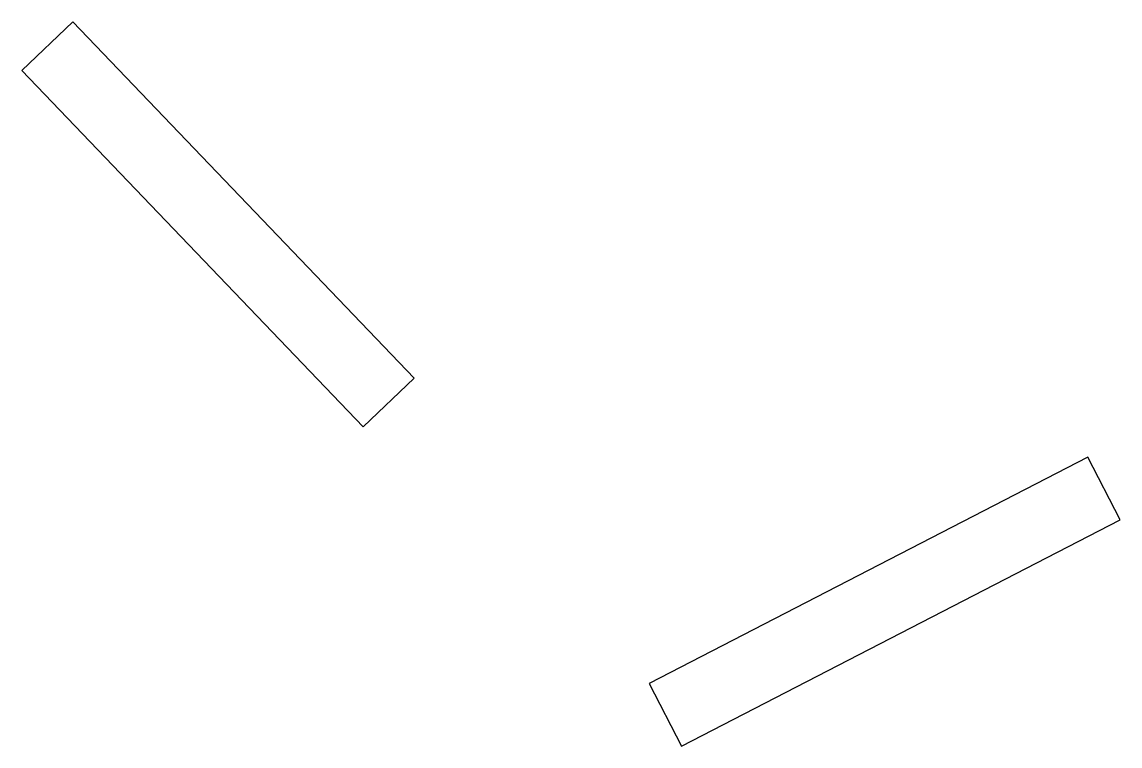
# Model space of a CAD drawing. Header units: centimetres. Extents: x -6.8 to 6.8, y -4.5 to 4.5.
import ezdxf

# ---------------------------------------------------------------- set-up
doc = ezdxf.new("R2010")
doc.units = ezdxf.units.CM
doc.header["$MEASUREMENT"] = 0
doc.layers.add('Camada 1', color=7, linetype='Continuous')

msp = doc.modelspace()

# ---------------------------------------------------------------- linework, layer by layer
at = {"layer": 'Camada 1'}
for points in [[(-2.56086, -0.52971), (-2.56086, -0.52971), (-6.76562, 3.8633), (-6.76562, 3.8633), (-6.76562, 3.8633), (-6.76562, 3.8633), (-6.13906, 4.46383), (-6.13906, 4.46383), (-6.13906, 4.46383), (-6.13906, 4.46383), (-1.93377, 0.07108), (-1.93377, 0.07108), (-1.93377, 0.07108), (-1.93377, 0.07108), (-2.56086, -0.52971), (-2.56086, -0.52971)], [(0.96429, -3.69227), (0.96429, -3.69227), (6.36705, -0.9014), (6.36705, -0.9014), (6.36705, -0.9014), (6.36705, -0.9014), (6.76562, -1.67348), (6.76562, -1.67348), (6.76562, -1.67348), (6.76562, -1.67348), (1.36296, -4.46383), (1.36296, -4.46383), (1.36296, -4.46383), (1.36296, -4.46383), (0.96429, -3.69227), (0.96429, -3.69227)]]:
    msp.add_open_spline(points, degree=3, knots=[0, 0, 0, 0, 0.2, 0.2, 0.2, 0.2, 0.4, 0.4, 0.4, 0.4, 0.6, 0.6, 0.6, 0.6, 1, 1, 1, 1], dxfattribs=at)

doc.saveas('drawing.dxf')
